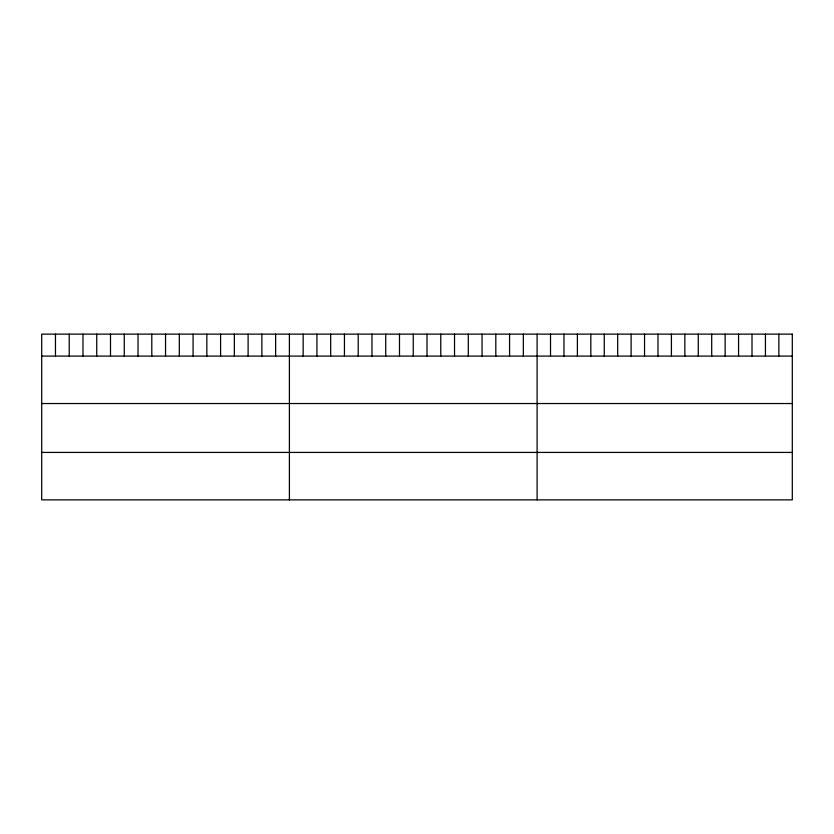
<?xml version="1.0" encoding="UTF-8"?>
<svg xmlns="http://www.w3.org/2000/svg" width="834" height="834" viewBox="0 0 834 834"><rect width="100%" height="100%" fill="white"/><g stroke="black" fill="none" stroke-linecap="round" stroke-linejoin="round"><path stroke-width="1.25" d="M41.7 356.087L792.3 356.087M41.7 403.531L792.3 403.531M41.7 452.424L792.3 452.424M778.873 334.132L778.873 356.087M765.435 334.132L765.435 356.087M752.007 334.132L752.007 356.087M738.57 334.132L738.57 356.087M725.142 334.132L725.142 356.087M711.704 334.132L711.704 356.087M698.277 334.132L698.277 356.087M684.85 334.132L684.85 356.087M671.412 334.132L671.412 356.087M657.984 334.132L657.984 356.087M644.546 334.132L644.546 356.087M631.119 334.132L631.119 356.087M617.692 334.132L617.692 356.087M604.254 334.132L604.254 356.087M590.826 334.132L590.826 356.087M577.389 334.132L577.389 356.087M563.961 334.132L563.961 356.087M550.523 334.132L550.523 356.087M537.096 334.132L537.096 499.868M523.335 334.132L523.335 356.087M509.574 334.132L509.574 356.087M495.813 334.132L495.813 356.087M482.052 334.132L482.052 356.087M468.291 334.132L468.291 356.087M454.53 334.132L454.53 356.087M440.769 334.132L440.769 356.087M427.008 334.132L427.008 356.087M413.247 334.132L413.247 356.087M399.486 334.132L399.486 356.087M385.725 334.132L385.725 356.087M371.964 334.132L371.964 356.087M358.203 334.132L358.203 356.087M344.442 334.132L344.442 356.087M330.681 334.132L330.681 356.087M316.92 334.132L316.92 356.087M303.159 334.132L303.159 356.087M289.398 334.132L289.398 499.868M275.637 334.132L275.637 356.087M261.876 334.132L261.876 356.087M248.115 334.132L248.115 356.087M234.354 334.132L234.354 356.087M220.593 334.132L220.593 356.087M206.832 334.132L206.832 356.087M193.071 334.132L193.071 356.087M179.31 334.132L179.31 356.087M165.549 334.132L165.549 356.087M151.788 334.132L151.788 356.087M138.027 334.132L138.027 356.087M124.266 334.132L124.266 356.087M110.505 334.132L110.505 356.087M96.744 334.132L96.744 356.087M82.983 334.132L82.983 356.087M69.222 334.132L69.222 356.087M55.461 334.132L55.461 356.087M792.3 334.132L41.7 334.132L41.7 499.868L792.3 499.868L792.3 334.132"/></g></svg>
